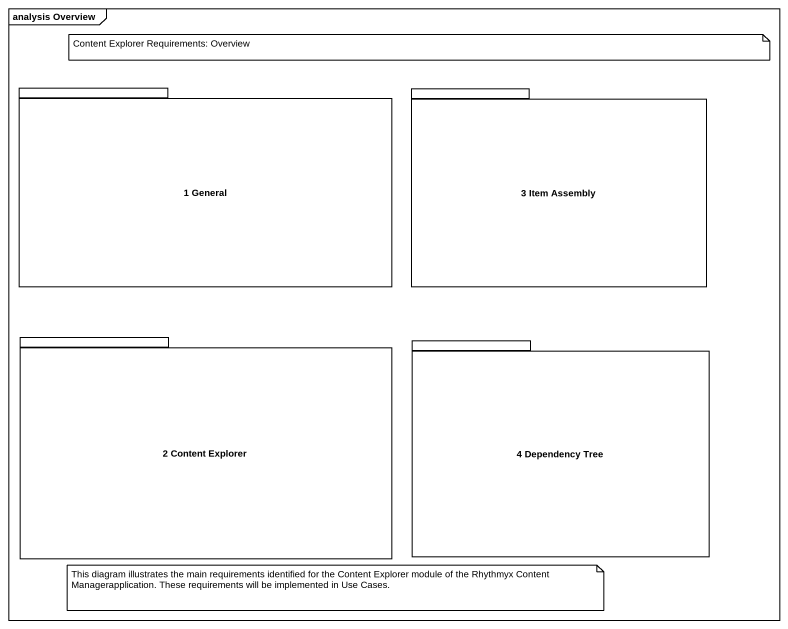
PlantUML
@startuml
mainframe analysis Overview
package "1 General" as p1_General {
}
package "3 Item Assembly" as p3_Item_Assembly {
}
package "2 Content Explorer" as p2_Content_Explorer {
}
package "4 Dependency Tree" as p4_Dependency_Tree {
}
note as N1
  Content Explorer Requirements: Overview
end note
note as N2
  This diagram illustrates the main requirements identified for the Content Explorer module of the Rhythmyx Content Managerapplication. These requirements will be implemented in Use Cases.
end note
@enduml
